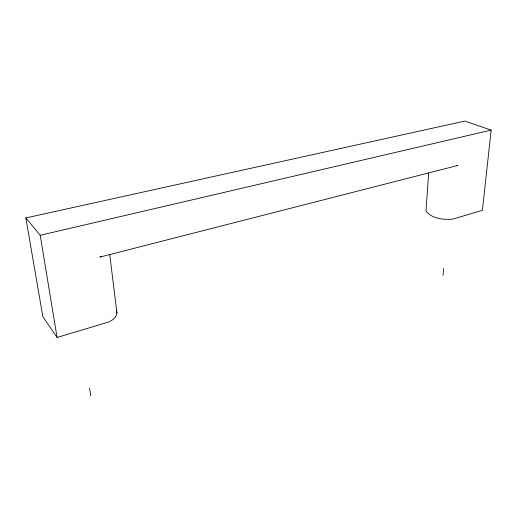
<?xml version="1.0" encoding="UTF-8"?>
<svg xmlns="http://www.w3.org/2000/svg" width="517" height="517" viewBox="0 0 517 517"><rect width="100%" height="100%" fill="white"/><g stroke="black" fill="none" stroke-linecap="round" stroke-linejoin="round"><path stroke-width="0.78" d="M428.671 172.969L425.976 210.968C431.928 218.898 443.799 219.958 453.028 219.059L482.413 210.277L491.15 130.11L464.835 121.075L25.85 217.935L42.833 316.585L57.077 337.465L108.286 322.149C112.247 320.501 116.493 317.587 116.92 312.94L109.72 254.467M443.037 275.283L443.631 268.549M101.726 256.29L99.852 257.091L457.939 165.427L456.621 165.563M25.85 217.935L40.21 235.287L491.15 130.11M116.571 310.956L116.92 312.94M40.21 235.287L57.077 337.465M89.538 387.912L90.727 395.925"/></g></svg>
